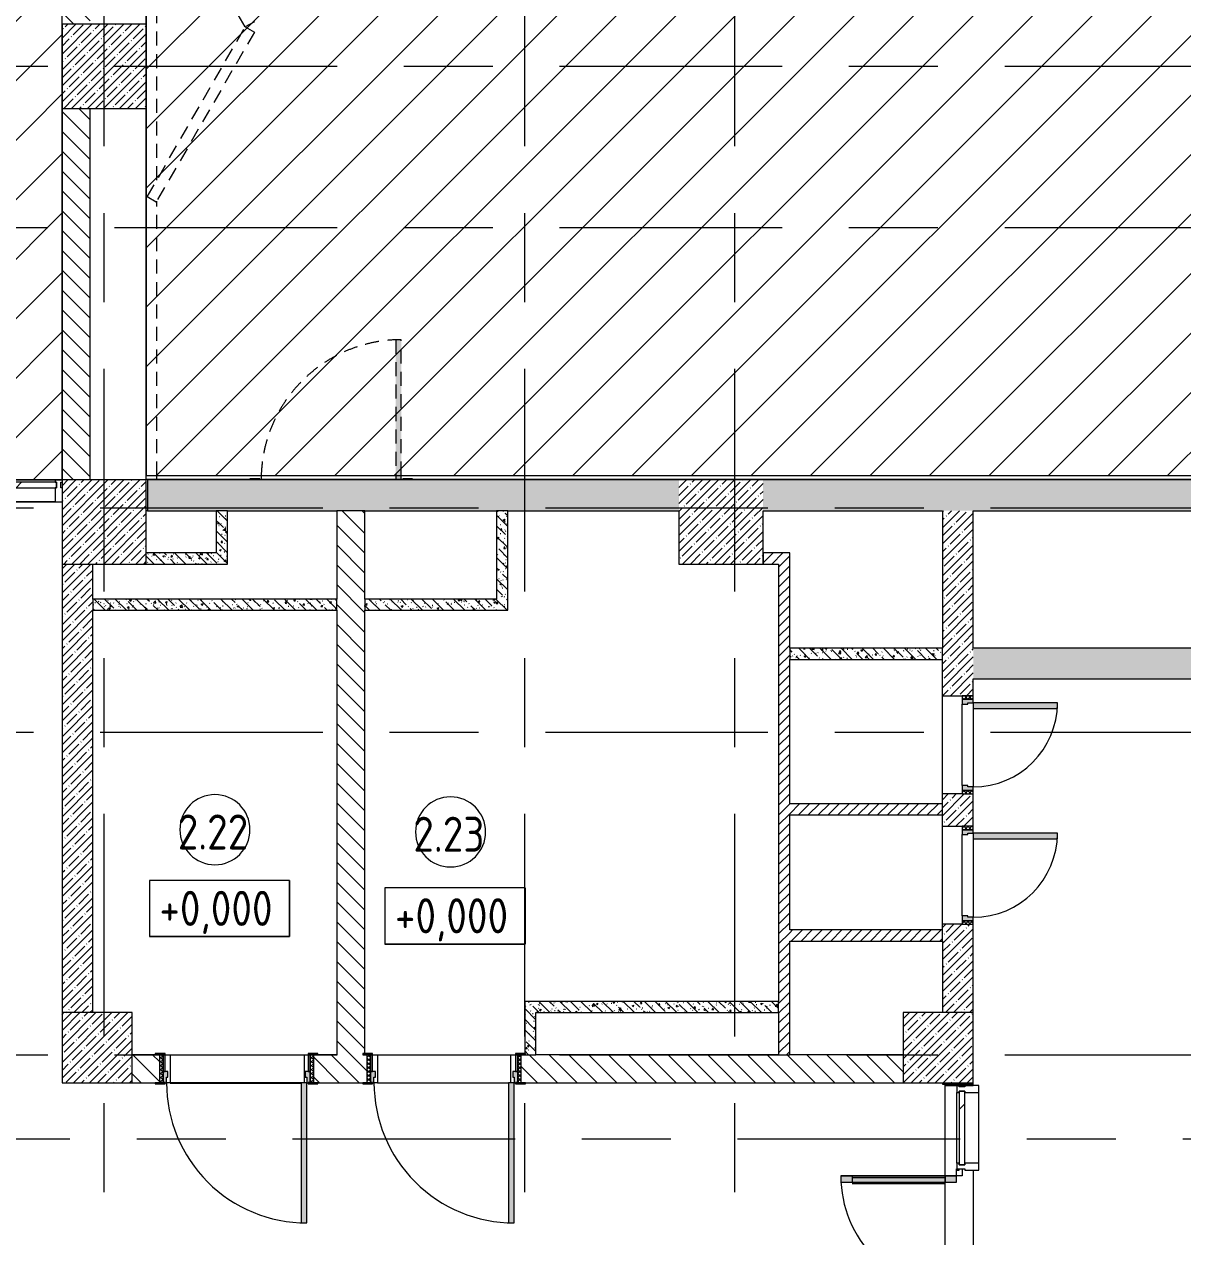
# Model space of a CAD drawing. Header units: millimetres. Extents: x -3129 to 197107, y -8553 to 29000.
# Drawn here: x 13440 to 21704, y 9802 to 18450 of the extents above; entities that cross this region are included whole.
import ezdxf

# ---------------------------------------------------------------- set-up
doc = ezdxf.new("R2010")
doc.units = ezdxf.units.MM
doc.linetypes.add('200_ШТРИХ__ш1_п0_6_', pattern=[160, 100, -60])
doc.linetypes.add('Осевая', pattern=[3175, 635, -476.25, 1587.5, -476.25])
for name, color, linetype, lineweight in [('A-AREA-IDEN', 7, 'Continuous', 9), ('A-DETL', 7, 'Continuous', 9), ('A-DETL-MBND-1', 7, '200_ШТРИХ__ш1_п0_6_', 9), ('A-GLAZ-CURT', 7, 'Continuous', 9), ('A-GLAZ-CWMG', 7, 'Continuous', 9), ('A-WALL-1', 7, 'Continuous', 13), ('G-ANNO-DIMS', 7, 'Continuous', 9), ('I-WALL', 7, 'Continuous', 9), ('S-COLS', 7, 'Continuous', 9), ('Оси-2', 7, 'Осевая', 9)]:
    doc.layers.add(name, color=color, linetype=linetype, lineweight=lineweight)
for name, color, linetype, lineweight, true_color in [('A-DETL-GENF-1', 7, 'Continuous', 9, 0xaaaaaa), ('A-DETL-GENF-2', 7, 'Continuous', 9, 0xe2e2e2), ('A-DETL-GENF-3', 7, 'Continuous', 9, 0xc0c0c0), ('A-DOOR-1', 7, 'Continuous', 9, 0xaaaaaa), ('A-DOOR-2', 7, 'Continuous', 9, 0xe2e2e2), ('A-DOOR-FRAM-1', 7, 'Continuous', 9, 0xe2e2e2), ('A-DOOR-FRAM-2', 7, 'Continuous', 9, 0xaaaaaa), ('A-FLOR-1', 7, 'Continuous', 9, 0xaaaaaa), ('I-WALL-1', 7, 'Continuous', 9, 0x787878)]:
    doc.layers.add(name, color=color, linetype=linetype, lineweight=lineweight, true_color=true_color)
doc.styles.add('GOST Common', font='GOST_Common.ttf', dxfattribs={"width": 0.9, "height": 250})
pattern_1 = [(135, (0, 0), (-70.71068, -70.71068), [])]
pattern_2 = [(45, (0, 0), (-57.02463, 57.02463), []), (45, (57.025, 0), (-57.02463, 57.02463), [100.806, -20.161, 3.353, -16.808])]
pattern_3 = [(45, (0, 0), (-35.35534, 35.35534), [])]
pattern_4 = [(135, (0, 0), (-75.43415, -75.43415), [106.68, -17.78, 3.556, -17.78]), (135, (0, 75.39), (-75.43415, -75.43415), []), (50, (0, 0), (127.5292, -11.15758), [13.335, -146.685]), (355, (0, 0), (-24.66966, 133.74), [10.668, -117.348]), (100.451, (10.63, -0.93), (102.85973, 122.5818), [11.333, -124.663]), (46.184, (0, 35.56), (189.7552, -29.4304), [20.002, -220.027]), (96.636, (15.81, 33.1), (166.1822, 173.1996), [17, -186.995]), (351.184, (0, 35.56), (166.184, 173.1976), [16.002, -176.022]), (21, (17.78, 26.67), (106.13027, -71.58603), [13.335, -146.685]), (326, (17.78, 26.67), (43.2619, 128.93175), [10.668, -117.348]), (71.451, (26.62, 20.7), (149.392, 57.34505), [11.333, -124.663]), (37.5, (0, 0), (2.16223, 59.18836), [3.353, -112.573, 3.353, -115.773, -117.792]), (37.5, (0, 0), (2.16223, 59.18836), [-235.052, 3.353, -114.44]), (7.5, (0, 0), (46.77386, 70.12615), [3.353, -64.567, 3.353, -109.906, -44.894]), (7.5, (0, 0), (46.77386, 70.12615), [-181.178, 3.353, -41.542]), (327.5, (-39.65, 0), (94.91367, -4.01009), [3.353, -41.097, 3.353, -135.331, -184.023]), (327.5, (-39.65, 0), (94.91367, -4.01009), [-183.134, 3.353, -180.67]), (317.5, (-57.43, 0), (103.69057, 17.79882), [3.353, -54.432, 3.353, -88.748, -130.683]), (317.5, (-57.43, 0), (103.69057, 17.79882), [-149.885, 3.353, -127.33])]
pattern_5 = [(45, (0, 0), (-212.132, 212.132), [])]

# ---------------------------------------------------------------- blocks, each defined once
blk = doc.blocks.new('BSC_Колонна _Прямоугольная - 600х600-V3-План монтажа стен и перегородок 2 этажа  в осях 1-12')
at = {"layer": 'S-COLS'}
h = blk.add_hatch(dxfattribs=at)
h.set_pattern_fill('FP_5', color=256, style=0, pattern_type=2)
h.set_pattern_definition([(45, (-14010, -14900), (-57.02463, 57.02463), []), (45, (-13952.975, -14900), (-57.02463, 57.02463), [100.806, -20.161, 3.353, -16.808])])
h.paths.add_polyline_path([(-300, -300), (300, -300), (300, 300), (-300, 300), (-300, -62.9)])
for p, q in [((-300, 300), (-300, -300)), ((300, 300), (-299.7, 300)), ((300, -300), (300, 300)), ((-300, -300), (300, -300))]:
    blk.add_line(p, q, dxfattribs=at)
blk = doc.blocks.new('BSC_Колонна _Прямоугольная - 600х600-23295697-План монтажа стен и перегородок 2 этажа  в осях 1-12')
at = {"layer": 'S-COLS'}
h = blk.add_hatch(dxfattribs=at)
h.set_pattern_fill('FP_6', color=256, style=0, pattern_type=2)
h.set_pattern_definition([(45, (-14010, -18150), (-57.02463, 57.02463), []), (45, (-13952.975, -18150), (-57.02463, 57.02463), [100.806, -20.161, 3.353, -16.808])])
h.paths.add_polyline_path([(-299.7, -300), (300, -300), (300, 300), (-300, 300), (-300, -300)])
for p, q in [((-300, 300), (-300, -300)), ((300, 300), (-299.7, 300)), ((300, -300), (300, 300)), ((-299.7, -300), (300, -300))]:
    blk.add_line(p, q, dxfattribs=at)
blk = doc.blocks.new('110_Дверь_СКБ_1Ст_Внутренняя1 - Д-4 1100x2100h_су мгн-32375332-План монтажа стен и перегородок 2 этажа  в осях 1-12')
at = {"layer": 'A-DOOR-1'}
h = blk.add_hatch(dxfattribs=at)
h.set_pattern_fill('FP_13', color=256, style=0, pattern_type=2)
h.set_pattern_definition([(135, (1751.41, 164.685), (-14.14214, -14.14214), []), (225, (1751.41, 164.685), (14.14214, -14.14214), [])])
h.paths.add_polyline_path([(562.5, 100), (537.5, 100), (537.5, -100), (562.5, -100)])
at = {"layer": 'A-DOOR-2'}
h = blk.add_hatch(color=256, dxfattribs=at)
h.paths.add_polyline_path([(-512.5, 100), (-512.5, 20), (-477.5, 20), (-477.5, 60), (-487.5, 60), (-487.5, 100)])
h.paths.add_polyline_path([(512.5, 100), (512.5, 60), (502.5, 60), (502.5, 20), (537.5, 20), (537.5, 100)])
at = {"layer": 'A-DOOR-FRAM-1'}
for points in [[(-487.5, 1100), (-487.5, 100), (-447.5, 100), (-447.5, 1100)], [(-567.5, 108), (-567.5, 100), (-497.5, 100), (-497.5, 108)], [(-512.5, 100), (-512.5, 99), (-497.5, 100)], [(592.5, 108), (522.5, 108), (522.5, 100), (592.5, 100)], [(522.5, 100), (522.5, 99), (537.5, 100)], [(-497.5, 20), (-512.5, 20), (-512.5, -100), (-497.5, -100)], [(537.5, 20), (522.5, 20), (522.5, -100), (537.5, -100)], [(-567.5, -100), (-567.5, -108), (-497.5, -108), (-497.5, -100)], [(592.5, -100), (522.5, -100), (522.5, -108), (592.5, -108)]]:
    blk.add_hatch(color=256, dxfattribs=at).paths.add_polyline_path(points)
at = {"layer": 'A-DOOR-FRAM-2'}
h = blk.add_hatch(dxfattribs=at)
h.set_pattern_fill('FP_14', color=256, style=0, pattern_type=2)
h.set_pattern_definition([(45, (-371.384, 164.685), (-14.1421, 14.1421), []), (135, (-371.384, 164.685), (-14.1421, -14.1421), [])])
h.paths.add_polyline_path([(-512.5, 100), (-537.5, 100), (-537.5, -100), (-512.5, -100)])
at = {"layer": 'A-DOOR-1'}
for p, q in [((-487.5, 1100), (-487.5, 100)), ((-447.5, 1100), (-487.5, 1100)), ((-447.5, 100), (-447.5, 1100)), ((-487.5, 100), (-447.5, 100))]:
    blk.add_line(p, q, dxfattribs=at)
blk.add_arc((-487.5, 100), 1000, 360, 90, dxfattribs=at)
at = {"layer": 'A-DOOR-FRAM-2'}
for p, q in [((-497.5, 108), (-567.5, 108)), ((-567.5, 108), (-567.5, 100)), ((-567.5, 100), (-497.5, 100)), ((-512.5, 100), (-537.5, 100)), ((-537.5, 100), (-537.5, -100)), ((-487.5, 100), (-512.5, 100)), ((-512.5, 100), (-512.5, 20)), ((-512.5, -100), (-512.5, 100)), ((-497.5, 100), (-512.5, 100)), ((-512.5, 100), (-512.5, 99)), ((-512.5, 99), (-497.5, 99)), ((-497.5, 100), (-497.5, 108)), ((-497.5, 99), (-497.5, 100)), ((-487.5, 60), (-487.5, 100)), ((512.5, 100), (512.5, 60)), ((537.5, 100), (512.5, 100)), ((592.5, 108), (522.5, 108)), ((522.5, 108), (522.5, 100)), ((537.5, 100), (522.5, 100)), ((522.5, 100), (522.5, 99)), ((522.5, 100), (592.5, 100)), ((522.5, 99), (537.5, 99)), ((537.5, 20), (537.5, 100)), ((562.5, 100), (537.5, 100)), ((537.5, 100), (537.5, -100)), ((537.5, 99), (537.5, 100)), ((562.5, -100), (562.5, 100)), ((592.5, 100), (592.5, 108)), ((-512.5, 20), (-477.5, 20)), ((-497.5, 20), (-512.5, 20)), ((-512.5, 20), (-512.5, -100)), ((-497.5, -100), (-497.5, 20)), ((-477.5, 60), (-487.5, 60)), ((-477.5, 20), (-477.5, 60)), ((512.5, 60), (502.5, 60)), ((502.5, 60), (502.5, 20)), ((502.5, 20), (537.5, 20)), ((537.5, 20), (522.5, 20)), ((522.5, 20), (522.5, -100)), ((537.5, -100), (537.5, 20)), ((-497.5, -100), (-567.5, -100)), ((-567.5, -100), (-567.5, -108)), ((-567.5, -108), (-497.5, -108)), ((-537.5, -100), (-512.5, -100)), ((-512.5, -100), (-497.5, -100)), ((-497.5, -108), (-497.5, -100)), ((522.5, -100), (537.5, -100)), ((592.5, -100), (522.5, -100)), ((522.5, -100), (522.5, -108)), ((522.5, -108), (592.5, -108)), ((537.5, -100), (562.5, -100)), ((592.5, -108), (592.5, -100))]:
    blk.add_line(p, q, dxfattribs=at)
blk = doc.blocks.new('110_Дверь_СКБ_1Ст_Внутренняя1 - Д-13 1100x2100h_кладовая-33288301-План монтажа стен и перегородок 2 этажа  в осях 1-12')
at = {"layer": 'A-DETL-MBND-1'}
for points in [[(472.5, 113.4), (512.5, 113.4), (512.5, 1110), (472.5, 1110), (472.5, 141)], [(-567.5, 113.4), (-497.5, 113.4), (-497.5, 118), (-567.5, 118)], [(592.5, 113.4), (592.5, 118), (522.5, 118), (522.5, 113.4)]]:
    blk.add_hatch(color=256, dxfattribs=at).paths.add_polyline_path(points)
for p, q in [((512.5, 1110), (472.5, 1110)), ((472.5, 1110), (472.5, 141)), ((512.5, 141), (512.5, 1110)), ((-497.5, 118), (-567.5, 118)), ((-567.5, 118), (-567.5, 113.4)), ((-497.5, 113.4), (-497.5, 118)), ((472.5, 141), (472.5, 113.4)), ((512.5, 113.4), (512.5, 141)), ((592.5, 118), (522.5, 118)), ((522.5, 118), (522.5, 113.4)), ((592.5, 113.4), (592.5, 118))]:
    blk.add_line(p, q, dxfattribs=at)
for start, end in [(90, 178.21874), (178.21874, 179.80382)]:
    blk.add_arc((512.5, 110), 1000, start, end, dxfattribs=at)
blk = doc.blocks.new('DOR__перегородка__Прямоугольная - ТП-2_ Вн_ДПГ_9480х4200h_2-23998078-План монтажа стен и перегородок 2 этажа  в осях 1-12')
at = {"layer": 'A-DETL-MBND-1'}
for p, q in [((3.4, -75), (31, -75)), ((31, -75), (1987.4, -75)), ((1981.6, -71.7), (2019.1, -6.7)), ((3193.9, -771.8), (1981.6, -71.7)), ((2019.1, -6.7), (3231.5, -706.9)), ((2137.4, -75), (4324.5, -75)), ((3230.4, -706.9), (4442.7, -6.7)), ((3231.5, -706.9), (3193.9, -771.8)), ((3267.9, -771.8), (3230.4, -706.9))]:
    blk.add_line(p, q, dxfattribs=at)
blk = doc.blocks.new('BSC_Колонна _Прямоугольная - 500х500-V33-План монтажа стен и перегородок 2 этажа  в осях 1-12')
at = {"layer": 'S-COLS'}
h = blk.add_hatch(dxfattribs=at)
h.set_pattern_fill('FP_42', color=256, style=0, pattern_type=2)
h.set_pattern_definition([(45, (-19960, -11150), (-57.02463, 57.02463), []), (45, (-19902.975, -11150), (-57.02463, 57.02463), [100.806, -20.161, 3.353, -16.808])])
h.paths.add_polyline_path([(-250, -250), (250, -250), (250, 250), (-250, 250)])
for p, q in [((250, 250), (-250, 250)), ((-250, 250), (-250, -250)), ((250, -250), (250, 250)), ((-250, -250), (250, -250))]:
    blk.add_line(p, q, dxfattribs=at)
blk = doc.blocks.new('110_Дверь_СКБ_1Ст - д-18 _п_ 700x2100h_Технический шкаф ЭОМ и СС-32102833-План монтажа стен и перегородок 2 этажа  в осях 1-12')
at = {"layer": 'A-DOOR-1'}
h = blk.add_hatch(dxfattribs=at)
h.set_pattern_fill('FP_55', color=256, style=0, pattern_type=2)
h.set_pattern_definition([(135, (1951.41, 174.685), (-14.14214, -14.14214), []), (225, (1951.41, 174.685), (14.14214, -14.14214), [])])
h.paths.add_polyline_path([(362.5, 110), (337.5, 110), (337.5, 30), (362.5, 30)])
at = {"layer": 'A-DOOR-2'}
h = blk.add_hatch(color=256, dxfattribs=at)
h.paths.add_polyline_path([(337.5, 110), (312.5, 110), (312.5, 70), (302.5, 70), (302.5, 30), (337.5, 30)])
h.paths.add_polyline_path([(-277.5, 70), (-287.5, 70), (-287.5, 110), (-312.5, 110), (-312.5, 30), (-277.5, 30)])
at = {"layer": 'A-DOOR-FRAM-1'}
blk.add_hatch(color=256, dxfattribs=at).paths.add_polyline_path([(-247.5, 710), (-287.5, 710), (-287.5, 110), (-247.5, 110)])
at = {"layer": 'A-DOOR-FRAM-2'}
h = blk.add_hatch(dxfattribs=at)
h.set_pattern_fill('FP_56', color=256, style=0, pattern_type=2)
h.set_pattern_definition([(45, (-171.384, 174.685), (-14.1421, 14.1421), []), (135, (-171.384, 174.685), (-14.1421, -14.1421), [])])
h.paths.add_polyline_path([(-312.5, 110), (-337.5, 110), (-337.5, 30), (-312.5, 30)])
at = {"layer": 'A-DOOR-1'}
for p, q in [((-287.5, 710), (-287.5, 110)), ((-247.5, 710), (-287.5, 710)), ((-247.5, 110), (-247.5, 710)), ((-287.5, 110), (-247.5, 110))]:
    blk.add_line(p, q, dxfattribs=at)
blk.add_arc((-287.5, 110), 600, 360, 90, dxfattribs=at)
at = {"layer": 'A-DOOR-FRAM-2'}
for p, q in [((-312.5, 110), (-337.5, 110)), ((-337.5, 110), (-337.5, 30)), ((-287.5, 110), (-312.5, 110)), ((-312.5, 110), (-312.5, 30)), ((-312.5, 30), (-312.5, 110)), ((-287.5, 70), (-287.5, 110)), ((-247.5, 110), (312.5, 110)), ((312.5, 110), (312.5, 70)), ((337.5, 110), (312.5, 110)), ((337.5, 30), (337.5, 110)), ((362.5, 110), (337.5, 110)), ((337.5, 110), (337.5, 30)), ((362.5, 30), (362.5, 110)), ((-337.5, 30), (-312.5, 30)), ((-312.5, 30), (-277.5, 30)), ((-277.5, 70), (-287.5, 70)), ((-277.5, 30), (-277.5, 70)), ((302.5, 30), (-277.5, 30)), ((312.5, 70), (302.5, 70)), ((302.5, 70), (302.5, 30)), ((302.5, 30), (337.5, 30)), ((337.5, 30), (362.5, 30))]:
    blk.add_line(p, q, dxfattribs=at)
blk = doc.blocks.new('BSC_Колонна _Прямоугольная - 500х500-V43-План монтажа стен и перегородок 2 этажа  в осях 1-12')
at = {"layer": 'S-COLS'}
h = blk.add_hatch(dxfattribs=at)
h.set_pattern_fill('FP_57', color=256, style=0, pattern_type=2)
h.set_pattern_definition([(45, (-13960, -11150), (-57.02463, 57.02463), []), (45, (-13902.975, -11150), (-57.02463, 57.02463), [100.806, -20.161, 3.353, -16.808])])
h.paths.add_polyline_path([(-250, -250), (250, -250), (250, 250), (-250, 250)])
for p, q in [((250, 250), (-250, 250)), ((-250, 250), (-250, -250)), ((250, -250), (250, 250)), ((-250, -250), (250, -250))]:
    blk.add_line(p, q, dxfattribs=at)
blk = doc.blocks.new('Прямоугольный импост - Импост структурный с накладкой - 160мм-23997896-План монтажа стен и перегородок 2 этажа  в осях 1-12')
at = {"layer": 'A-GLAZ-CWMG'}
for p, q in [((-50, 40), (-50, 140)), ((-50, 140), (-0.3, 140)), ((-40, 40), (-50, 40)), ((-50, -17), (-50, 0)), ((-50, 0), (-40, 0)), ((-40, 0), (-40, 40)), ((-10, 40), (-10, 0)), ((-0.3, 40), (-10, 40)), ((-10, 0), (-0.3, 0)), ((-0.3, -17), (-50, -17))]:
    blk.add_line(p, q, dxfattribs=at)
blk = doc.blocks.new('Системная панель - Стекло - 40мм-23997898-План монтажа стен и перегородок 2 этажа  в осях 1-12')
at = {"layer": 'A-GLAZ-CURT'}
h = blk.add_hatch(dxfattribs=at)
h.set_pattern_fill('FP_80', color=256, style=0, pattern_type=2)
h.set_pattern_definition([(45, (-13350.13, -15083), (-282.843, 282.843), [200, -600]), (45, (-13550.13, -15183), (-282.843, 282.843), [600, -200]), (45, (-13150.13, -15283), (-282.843, 282.843), [200, -600])])
h.paths.add_polyline_path([(420.1, -40), (420.1, 0), (-420.1, 0), (-420.1, -40), (149.6, -40)])
for p, q in [((420.1, 0), (-420.1, 0)), ((-420.1, 0), (-420.1, -40)), ((-420.1, -40), (420.1, -40)), ((420.1, -40), (420.1, 0))]:
    blk.add_line(p, q, dxfattribs=at)
blk = doc.blocks.new('Прямоугольный импост - Импост структурный с накладкой - 160мм-23771920-План монтажа стен и перегородок 2 этажа  в осях 1-12')
at = {"layer": 'A-GLAZ-CWMG'}
for p, q in [((13660.3, 15200), (12840, 15200)), ((13660.3, 15043), (12840, 15043))]:
    blk.add_line(p, q, dxfattribs=at)
blk = doc.blocks.new('Системная панель - Стекло - 40мм-32387041-План монтажа стен и перегородок 2 этажа  в осях 1-12')
at = {"layer": 'A-GLAZ-CURT'}
h = blk.add_hatch(dxfattribs=at)
h.set_pattern_fill('FP_89', color=256, style=0, pattern_type=2)
h.set_pattern_definition([(135, (10477.72, -20210), (-282.843, -282.843), [200, -600]), (135, (10577.72, -20410), (-282.843, -282.843), [600, -200]), (135, (10677.72, -20010), (-282.843, -282.843), [200, -600])])
h.paths.add_polyline_path([(262.3, 40), (-262.3, 40), (-262.3, 0), (262.3, 0)])
for p, q in [((262.3, 40), (-262.3, 40)), ((-262.3, 40), (-262.3, 0)), ((-262.3, 0), (262.3, 0)), ((262.3, 0), (262.3, 40))]:
    blk.add_line(p, q, dxfattribs=at)
blk = doc.blocks.new('Прямоугольный импост - Импост структурный с накладкой - 160мм Темный-30755591-План монтажа стен и перегородок 2 этажа  в осях 1-12')
at = {"layer": 'A-GLAZ-CWMG'}
for p, q in [((-25, 0), (-25, 17)), ((-25, 17), (25, 17)), ((-15, 0), (-25, 0)), ((-15, -40), (-15, 0)), ((25, 0), (15, 0)), ((15, 0), (15, -40)), ((25, 17), (25, 0)), ((-25, -140), (-25, -40)), ((-25, -40), (-15, -40)), ((15, -40), (25, -40)), ((25, -40), (25, -140)), ((25, -140), (-25, -140))]:
    blk.add_line(p, q, dxfattribs=at)
blk = doc.blocks.new('Прямоугольный импост - Импост структурный с накладкой - 160мм Темный-30755595-План монтажа стен и перегородок 2 этажа  в осях 1-12')
at = {"layer": 'A-GLAZ-CWMG'}
for p, q in [((0, 17), (-50, 17)), ((-50, 17), (-50, 0)), ((-50, 0), (-40, 0)), ((-40, 0), (-40, -40)), ((-10, -40), (-10, 0)), ((-10, 0), (0, 0)), ((0, 0), (0, 17)), ((-40, -40), (-50, -40)), ((-50, -40), (-50, -140)), ((0, -40), (-10, -40)), ((0, -140), (0, -40)), ((-50, -140), (0, -140))]:
    blk.add_line(p, q, dxfattribs=at)
blk = doc.blocks.new('Дверь_Витражная_остекление_ - ВВ-16 остекление-32390142-План монтажа стен и перегородок 2 этажа  в осях 1-12')
at = {"layer": 'A-DETL-GENF-2'}
for points in [[(-787.5, -56), (-787.5, -20), (-832.5, -20), (-832.5, -845), (-787.5, -845), (-787.5, -78.1)], [(882.5, -78.1), (882.5, -20), (837.5, -20), (837.5, -860), (882.5, -860)]]:
    blk.add_hatch(color=256, dxfattribs=at).paths.add_polyline_path(points)
at = {"layer": 'A-DETL-GENF-1'}
for p, q in [((-787.5, -20), (-832.5, -20)), ((-832.5, -845), (-832.5, -20)), ((-787.5, -20), (-832.5, -20)), ((-832.5, -20), (-832.5, -845)), ((-787.5, -845), (-787.5, -20)), ((-787.5, -845), (-787.5, -20)), ((837.5, -860), (837.5, -20)), ((837.5, -20), (837.5, -860)), ((882.5, -860), (882.5, -20)), ((882.5, -860), (882.5, -20)), ((-832.5, -100), (-787.5, -100)), ((-822.5, -765), (-822.5, -100)), ((-778.5, -765), (-778.5, -100)), ((828.5, -780), (828.5, -100)), ((882.5, -100), (837.5, -100)), ((872.5, -780), (872.5, -100)), ((-832.5, -765), (-787.5, -765)), ((-832.5, -845), (-787.5, -845)), ((-832.5, -845), (-787.5, -845)), ((882.5, -780), (837.5, -780)), ((882.5, -860), (837.5, -860)), ((837.5, -860), (882.5, -860))]:
    blk.add_line(p, q, dxfattribs=at)
at = {"layer": 'A-DOOR-1'}
for p, q in [((-882.5, 20), (-832.5, 20)), ((-882.5, -20), (-882.5, 20)), ((-832.5, 20), (-832.5, -20)), ((832.5, 20), (882.5, 20)), ((832.5, -20), (832.5, 20)), ((882.5, 20), (882.5, -20)), ((-832.5, -20), (-882.5, -20)), ((-832.5, -845), (-832.5, -20)), ((832.5, -860), (832.5, -20)), ((882.5, -20), (832.5, -20))]:
    blk.add_line(p, q, dxfattribs=at)
for centre, radius, start, end in [((-832.5, -20), 825, 270, 0), ((832.5, -20), 840, 180, 270)]:
    blk.add_arc(centre, radius, start, end, dxfattribs=at)
blk = doc.blocks.new('Прямоугольный импост - Импост структурный с накладкой - 160мм Темный-32387142-План монтажа стен и перегородок 2 этажа  в осях 1-12')
at = {"layer": 'A-GLAZ-CWMG'}
for p, q in [((20093, 10325.4), (20093, 10830)), ((20250, 10325.4), (20250, 10830))]:
    blk.add_line(p, q, dxfattribs=at)
blk = doc.blocks.new('Марка_Помещения - Номер-25198446-План монтажа стен и перегородок 2 этажа  в осях 1-12')
at = {"layer": 'A-AREA-IDEN'}
for start, end in [(360, 180), (180, 360)]:
    blk.add_arc((0, 0), 2.5, start, end, dxfattribs=at)
blk = doc.blocks.new('Высотные отметки - 10х4_h_-17668695-План монтажа стен и перегородок 2 этажа  в осях 1-12')
at = {"layer": 'G-ANNO-DIMS'}
for p, q in [((-5, 4), (-5, 0)), ((5, 4), (-5, 4)), ((5, 4), (-5, 4)), ((-5, 4), (-5, 0)), ((5, 4), (5, 0)), ((5, 0), (5, 4)), ((5, 0), (-5, 0)), ((-5, 0), (5, 0))]:
    blk.add_line(p, q, dxfattribs=at)

msp = doc.modelspace()

# ---------------------------------------------------------------- hatches: boundary and pattern name
at = {"layer": 'A-DETL-GENF-3'}
h = msp.add_hatch(dxfattribs=at)
h.set_pattern_fill('FP_101', color=256, style=0, pattern_type=2)
h.set_pattern_definition(pattern_5)
h.paths.add_polyline_path([(13399.8, 15200), (13710.3, 15200), (13710.3, 27150), (4660, 27150), (4660, 26500), (4060, 26500), (4060, 25750), (9710, 25750), (9710, 20770), (6760, 20770), (6760, 15200), (12073.3, 15200)])
h = msp.add_hatch(dxfattribs=at)
h.set_pattern_fill('FP_101', color=256, style=0, pattern_type=2)
h.set_pattern_definition(pattern_5)
h.paths.add_polyline_path([(30590, 15231), (30590, 26500), (21910, 26500), (21910, 26900), (14760, 26900), (14760, 24680), (14310.3, 24680), (14310.3, 15231), (27990.5, 15231)])
at = {"layer": 'I-WALL'}
h = msp.add_hatch(dxfattribs=at)
h.set_pattern_fill('FP_11', color=256, style=0, pattern_type=2)
h.set_pattern_definition(pattern_1)
h.paths.add_polyline_path([(13710.3, 15200), (13910.3, 15200), (13910.3, 17850), (13710.3, 17850), (13710.3, 16930)])
h.paths.add_polyline_path([(13910.3, 18450), (13910.3, 21600), (13710.3, 21600), (13710.3, 18450)])
h.paths.add_polyline_path([(13910.3, 22200), (13910.3, 26300), (13710.3, 26300), (13710.3, 22200)])
h = msp.add_hatch(dxfattribs=at)
h.set_pattern_fill('FP_15', color=256, style=0, pattern_type=2)
h.set_pattern_definition(pattern_2)
h.paths.add_polyline_path([(30790, 14980), (30790, 15200), (30610, 15200), (30610, 14980), (30643.4, 14980)])
h.paths.add_polyline_path([(30010, 14980), (30010, 15200), (26410, 15200), (26410, 14980), (27990.5, 14980)])
h.paths.add_polyline_path([(25337.7, 14980), (25810, 14980), (25810, 15200), (22510, 15200), (22510, 14980), (22684.8, 14980)])
h.paths.add_polyline_path([(21910, 14980), (21910, 15200), (18710.3, 15200), (18710.3, 14980), (20210, 14980)])
h.paths.add_polyline_path([(18110.3, 14980), (18110.3, 15200), (14320, 15200), (14320, 14980), (17379.1, 14980)])
h = msp.add_hatch(dxfattribs=at)
h.set_pattern_fill('FP_11', color=256, style=0, pattern_type=2)
h.set_pattern_definition(pattern_1)
h.paths.add_polyline_path([(15670, 11100), (15855, 11100), (15855, 11108), (15870, 11108), (15870, 14980), (15670, 14980), (15670, 12744.2)])
h = msp.add_hatch(dxfattribs=at)
h.set_pattern_fill('FP_15', color=256, style=0, pattern_type=2)
h.set_pattern_definition(pattern_2)
h.paths.add_polyline_path([(20210, 10890), (20210, 10900), (19990, 10900), (19990, 10890), (20197.7, 10890)])
h.paths.add_polyline_path([(20031.9, 11400), (20210, 11400), (20210, 12030), (19990, 12030), (19990, 11400)])
h.paths.add_polyline_path([(20210, 12730), (20210, 12960), (19990, 12960), (19990, 12730), (20130, 12730)])
h.paths.add_polyline_path([(19990, 13660), (20210, 13660), (20210, 14980), (19990, 14980), (19990, 13920)])
h = msp.add_hatch(dxfattribs=at)
h.set_pattern_fill('FP_39', color=256, style=0, pattern_type=2)
h.set_pattern_definition(pattern_3)
h.paths.add_polyline_path([(18820, 14600), (18900, 14600), (18900, 14680), (18710.3, 14680), (18710.3, 14600)])
h = msp.add_hatch(dxfattribs=at)
h.set_pattern_fill('FP_15', color=256, style=0, pattern_type=2)
h.set_pattern_definition(pattern_2)
h.paths.add_polyline_path([(13930, 11400), (13930, 14600), (13710, 14600), (13710.2, 11400)])
h = msp.add_hatch(dxfattribs=at)
h.set_pattern_fill('FP_39', color=256, style=0, pattern_type=2)
h.set_pattern_definition(pattern_3)
h.paths.add_polyline_path([(18820, 11100), (18900, 11100), (18900, 14600), (18820, 14600), (18820, 11400)])
h = msp.add_hatch(dxfattribs=at)
h.set_pattern_fill('FP_15', color=256, style=0, pattern_type=2)
h.set_pattern_definition(pattern_2)
h.paths.add_polyline_path([(30643.4, 13780), (30790, 13780), (30790, 14000), (20210, 14000), (20210, 13780), (27990.5, 13780)])
h = msp.add_hatch(dxfattribs=at)
h.set_pattern_fill('FP_39', color=256, style=0, pattern_type=2)
h.set_pattern_definition(pattern_3)
h.paths.add_polyline_path([(19990, 12810), (19990, 12890), (18900, 12890), (18900, 12810)])
h = msp.add_hatch(dxfattribs=at)
h.set_pattern_fill('FP_39', color=256, style=0, pattern_type=2)
h.set_pattern_definition(pattern_3)
h.paths.add_polyline_path([(19990, 11910), (19990, 11990), (18900, 11990), (18900, 11910)])
h = msp.add_hatch(dxfattribs=at)
h.set_pattern_fill('FP_11', color=256, style=0, pattern_type=2)
h.set_pattern_definition(pattern_1)
h.paths.add_polyline_path([(19710, 10900), (19710, 11100), (16985, 11100), (16985, 10900), (17379.1, 10900)])
h.paths.add_polyline_path([(14405, 10900), (14405, 11100), (14210, 11100), (14210, 10900), (14375, 10900)])
h.paths.add_polyline_path([(15885, 10900), (15885, 11100), (15505, 11100), (15505, 10900), (15855, 10900)])
h = msp.add_hatch(dxfattribs=at)
h.set_pattern_fill('FP_11', color=256, style=0, pattern_type=2)
h.set_pattern_definition(pattern_1)
h.paths.add_polyline_path([(20010, 7900), (20210, 7900), (20210, 7920), (20010, 7920)])
h.paths.add_polyline_path([(20197.7, 10880), (20210, 10880), (20210, 10900), (20010, 10900), (20010, 10880), (20031.9, 10880)])
at = {"layer": 'I-WALL-1'}
h = msp.add_hatch(dxfattribs=at)
h.set_pattern_fill('FP_40', color=256, style=0, pattern_type=2)
h.set_pattern_definition(pattern_4)
h.paths.add_polyline_path([(14890, 14680), (14890, 14980), (14810, 14980), (14810, 14680)])
h = msp.add_hatch(dxfattribs=at)
h.set_pattern_fill('FP_40', color=256, style=0, pattern_type=2)
h.set_pattern_definition(pattern_4)
h.paths.add_polyline_path([(16890, 14350), (16890, 14980), (16810, 14980), (16810, 14350)])
h = msp.add_hatch(dxfattribs=at)
h.set_pattern_fill('FP_40', color=256, style=0, pattern_type=2)
h.set_pattern_definition(pattern_4)
h.paths.add_polyline_path([(14726.2, 14600), (14890, 14600), (14890, 14680), (14310, 14680), (14310, 14600)])
h = msp.add_hatch(dxfattribs=at)
h.set_pattern_fill('FP_40', color=256, style=0, pattern_type=2)
h.set_pattern_definition(pattern_4)
h.paths.add_polyline_path([(15670, 14270), (15670, 14350), (13930, 14350), (13930, 14270), (14726.2, 14270)])
h = msp.add_hatch(dxfattribs=at)
h.set_pattern_fill('FP_40', color=256, style=0, pattern_type=2)
h.set_pattern_definition(pattern_4)
h.paths.add_polyline_path([(16890, 14270), (16890, 14350), (15870, 14350), (15870, 14270), (16052.6, 14270)])
h = msp.add_hatch(dxfattribs=at)
h.set_pattern_fill('FP_40', color=256, style=0, pattern_type=2)
h.set_pattern_definition(pattern_4)
h.paths.add_polyline_path([(19990, 13920), (19990, 14000), (18900, 14000), (18900, 13920)])
h = msp.add_hatch(dxfattribs=at)
h.set_pattern_fill('FP_40', color=256, style=0, pattern_type=2)
h.set_pattern_definition(pattern_4)
h.paths.add_polyline_path([(17090, 11100), (17090, 11480), (17010, 11480), (17010, 11108), (17015, 11108), (17015, 11100)])
h = msp.add_hatch(dxfattribs=at)
h.set_pattern_fill('FP_40', color=256, style=0, pattern_type=2)
h.set_pattern_definition(pattern_4)
h.paths.add_polyline_path([(18820, 11400), (18820, 11480), (17090, 11480), (17090, 11400), (17379.1, 11400)])
at = {"layer": 'S-COLS'}
h = msp.add_hatch(dxfattribs=at)
h.set_pattern_fill('FP_15', color=256, style=0, pattern_type=2)
h.set_pattern_definition(pattern_2)
h.paths.add_polyline_path([(18110.3, 14600), (18710.3, 14600), (18710.3, 15200), (18110.3, 15200), (18110.3, 14837.1)])

# ---------------------------------------------------------------- linework, layer by layer
at = {"layer": 'A-DETL'}
for p, q in [((13710.3, 15200), (13710.3, 27150)), ((14310.3, 24680), (14310.3, 15231)), ((14310.3, 15231), (30590, 15231)), ((6760, 15200), (13710.3, 15200))]:
    msp.add_line(p, q, dxfattribs=at)
at = {"layer": 'A-FLOR-1'}
for p, q in [((14310.3, 15200), (14310.3, 24680)), ((30610, 15203.4), (14310, 15203.4)), ((13710, 15040), (6770, 15040)), ((14320, 14980), (14310, 14980)), ((14445, 11100), (14480, 11100)), ((14480, 11100), (14480, 10897.8)), ((15440, 10900), (15440, 11100)), ((15440, 11100), (15465, 11100)), ((15925, 11100), (15960, 11100)), ((15960, 11100), (15960, 10900)), ((16910, 10900), (16910, 11100)), ((16910, 11100), (16945, 11100)), ((14480, 10897.8), (15415, 10897.8)), ((15960, 10900), (16895, 10900))]:
    msp.add_line(p, q, dxfattribs=at)
at = {"layer": 'A-WALL-1'}
for p, q in [((14890, 14980), (14810, 14980)), ((15870, 14980), (15670, 14980)), ((16890, 14980), (16810, 14980)), ((13930, 14350), (13930, 14270)), ((15670, 14270), (15670, 14350)), ((15870, 14350), (15870, 14270)), ((18900, 14000), (18900, 13920)), ((19990, 13920), (19990, 14000)), ((19990, 12810), (19990, 12890)), ((19990, 11910), (19990, 11990)), ((18820, 11400), (18820, 11480)), ((17015, 11100), (17090, 11100)), ((18820, 11100), (18900, 11100)), ((20210, 10890), (20210, 10900))]:
    msp.add_line(p, q, dxfattribs=at)
at = {"layer": 'I-WALL'}
for p, q in [((13710.3, 17850), (13710.3, 15200)), ((13910.3, 15200), (13910.3, 17850)), ((18110.3, 15200), (14320, 15200)), ((14320, 15200), (14320, 14980)), ((21910, 15200), (18710.3, 15200)), ((14320, 14980), (14810, 14980)), ((14810, 14980), (14810, 14680)), ((14890, 14980), (15670, 14980)), ((14890, 14600), (14890, 14980)), ((15670, 14980), (15670, 14350)), ((15870, 14350), (15870, 14980)), ((15870, 14980), (16810, 14980)), ((16810, 14980), (16810, 14350)), ((16890, 14980), (18110.3, 14980)), ((16890, 14270), (16890, 14980)), ((18710.3, 14980), (19990, 14980)), ((19990, 14980), (19990, 14000)), ((20210, 14980), (21910, 14980)), ((20210, 14000), (20210, 14980)), ((14810, 14680), (14310, 14680)), ((18900, 14680), (18710.3, 14680)), ((18710.3, 14680), (18710.3, 14600)), ((18900, 14000), (18900, 14680)), ((13710, 14600), (13710, 11400)), ((13930, 14350), (13930, 14600)), ((14310, 14600), (14890, 14600)), ((18710.3, 14600), (18820, 14600)), ((18820, 14600), (18820, 11480)), ((15670, 14350), (13930, 14350)), ((13930, 11400), (13930, 14270)), ((13930, 14270), (15670, 14270)), ((15670, 14270), (15670, 11100)), ((16810, 14350), (15870, 14350)), ((15870, 11108), (15870, 14270)), ((15870, 14270), (16890, 14270)), ((19990, 14000), (18900, 14000)), ((30790, 14000), (20210, 14000)), ((18900, 12890), (18900, 13920)), ((18900, 13920), (19990, 13920)), ((19990, 12890), (19990, 13920)), ((20210, 13660), (20210, 13780)), ((20210, 13780), (31300, 13780)), ((19990, 13660), (20130, 13660)), ((19990, 12890), (18900, 12890)), ((20130, 12960), (19990, 12960)), ((20210, 12730), (20210, 12960)), ((18900, 11990), (18900, 12810)), ((18900, 12810), (19990, 12810)), ((19990, 11990), (19990, 12810)), ((19990, 12730), (20130, 12730)), ((20130, 12030), (19990, 12030)), ((20210, 11400), (20210, 12030)), ((19990, 11990), (18900, 11990)), ((18900, 11100), (18900, 11910)), ((18900, 11910), (19990, 11910)), ((19990, 11910), (19990, 11400)), ((17010, 11480), (17010, 11108)), ((18820, 11480), (17010, 11480)), ((17090, 11100), (17090, 11400)), ((17090, 11400), (18820, 11400)), ((18820, 11400), (18820, 11100)), ((14375, 11100), (14210, 11100)), ((14445, 11100), (15465, 11100)), ((15670, 11100), (15535, 11100)), ((15960, 11100), (16910, 11100)), ((18820, 11100), (17090, 11100)), ((19710, 11100), (18900, 11100)), ((14210, 10900), (14375, 10900)), ((15415, 10900), (14455, 10900)), ((15535, 10900), (15855, 10900)), ((15960, 10900), (15935, 10900)), ((17015, 10900), (19710, 10900)), ((19990, 10900), (19990, 10890)), ((20010, 7900), (20010, 10900)), ((19990, 10890), (20210, 10890)), ((20010, 10880), (20210, 10880)), ((20210, 10880), (20210, 10890)), ((20210, 10275.4), (20210, 8530.4))]:
    msp.add_line(p, q, dxfattribs=at)
at = {"layer": 'S-COLS'}
for p, q in [((18710.3, 15200), (18110.3, 15200)), ((18110.3, 14980), (18110.3, 14600)), ((18710.3, 14600), (18710.3, 14980)), ((18110.3, 14600), (18710.3, 14600))]:
    msp.add_line(p, q, dxfattribs=at)
at = {"layer": 'Оси-2'}
for p, q in [((14010, 593.7), (14010, 24898.1)), ((17010, 593.7), (17010, 24898.1)), ((18510, 593.7), (18510, 24898.1)), ((272.4, 18150), (35990, 18150)), ((272.4, 17000), (35990, 17000)), ((171.4, 15000), (35390, 15000)), ((171.4, 13400), (35390, 13400)), ((272.4, 11100), (35990, 11100)), ((1542.4, 10500), (35990, 10500))]:
    msp.add_line(p, q, dxfattribs=at)

# ---------------------------------------------------------------- block references
at = {"layer": 'A-AREA-IDEN', "xscale": 99.99999999999993, "yscale": 99.99999999999993, "zscale": 99.99999999999993}
for p in [(14800.5, 12705), (16481.2, 12689)]:
    msp.add_blockref('Марка_Помещения - Номер-25198446-План монтажа стен и перегородок 2 этажа  в осях 1-12', p, dxfattribs=at)
at = {"layer": 'A-DETL-MBND-1', "rotation": 90.00000000000044}
msp.add_blockref('DOR__перегородка__Прямоугольная - ТП-2_ Вн_ДПГ_9480х4200h_2-23998078-План монтажа стен и перегородок 2 этажа  в осях 1-12', (14310, 15200), dxfattribs=at)
at = {"layer": 'A-DETL-MBND-1'}
msp.add_blockref('110_Дверь_СКБ_1Ст_Внутренняя1 - Д-13 1100x2100h_кладовая-33288301-План монтажа стен и перегородок 2 этажа  в осях 1-12', (15617.5, 15090), dxfattribs=at)
at = {"layer": 'A-DOOR-1'}
for name, p, rotation in [('110_Дверь_СКБ_1Ст - д-18 _п_ 700x2100h_Технический шкаф ЭОМ и СС-32102833-План монтажа стен и перегородок 2 этажа  в осях 1-12', (20100, 13322.5), 269.9999999999999), ('110_Дверь_СКБ_1Ст - д-18 _п_ 700x2100h_Технический шкаф ЭОМ и СС-32102833-План монтажа стен и перегородок 2 этажа  в осях 1-12', (20100, 12392.5), 269.9999999999999), ('110_Дверь_СКБ_1Ст_Внутренняя1 - Д-4 1100x2100h_су мгн-32375332-План монтажа стен и перегородок 2 этажа  в осях 1-12', (14967.5, 11000), 180), ('110_Дверь_СКБ_1Ст_Внутренняя1 - Д-4 1100x2100h_су мгн-32375332-План монтажа стен и перегородок 2 этажа  в осях 1-12', (16447.5, 11000), 180), ('Дверь_Витражная_остекление_ - ВВ-16 остекление-32390142-План монтажа стен и перегородок 2 этажа  в осях 1-12', (20110, 9402.9), 269.9999999999998)]:
    msp.add_blockref(name, p, dxfattribs=dict(at, rotation=rotation))
at = {"layer": 'A-GLAZ-CURT'}
msp.add_blockref('Системная панель - Стекло - 40мм-23997898-План монтажа стен и перегородок 2 этажа  в осях 1-12', (13250.1, 15183), dxfattribs=at)
at = {"layer": 'A-GLAZ-CURT', "rotation": 269.9999999999997}
msp.add_blockref('Системная панель - Стекло - 40мм-32387041-План монтажа стен и перегородок 2 этажа  в осях 1-12', (20110, 10577.7), dxfattribs=at)
at = {"layer": 'A-GLAZ-CWMG'}
for name in ['Прямоугольный импост - Импост структурный с накладкой - 160мм-23771920-План монтажа стен и перегородок 2 этажа  в осях 1-12', 'Прямоугольный импост - Импост структурный с накладкой - 160мм Темный-32387142-План монтажа стен и перегородок 2 этажа  в осях 1-12']:
    msp.add_blockref(name, (0, 0), dxfattribs=at)
at = {"layer": 'A-GLAZ-CWMG', "extrusion": (0, 0, -1)}
for name, p, rotation in [('Прямоугольный импост - Импост структурный с накладкой - 160мм-23997896-План монтажа стен и перегородок 2 этажа  в осях 1-12', (-13710.3, 15183), 180), ('Прямоугольный импост - Импост структурный с накладкой - 160мм Темный-30755591-План монтажа стен и перегородок 2 этажа  в осях 1-12', (-20110, 10300.4), 270.0000000000002)]:
    msp.add_blockref(name, p, dxfattribs=dict(at, rotation=rotation))
at = {"layer": 'A-GLAZ-CWMG', "rotation": 89.99999999999977}
msp.add_blockref('Прямоугольный импост - Импост структурный с накладкой - 160мм Темный-30755595-План монтажа стен и перегородок 2 этажа  в осях 1-12', (20110, 10880), dxfattribs=at)
at = {"layer": 'G-ANNO-DIMS', "xscale": 99.99999999999993, "yscale": 99.99999999999993, "zscale": 99.99999999999993}
for p in [(14832.8, 11942.3), (16513.1, 11889.3)]:
    msp.add_blockref('Высотные отметки - 10х4_h_-17668695-План монтажа стен и перегородок 2 этажа  в осях 1-12', p, dxfattribs=at)
at = {"layer": 'S-COLS'}
for name, p in [('BSC_Колонна _Прямоугольная - 600х600-23295697-План монтажа стен и перегородок 2 этажа  в осях 1-12', (14010, 18150)), ('BSC_Колонна _Прямоугольная - 600х600-V3-План монтажа стен и перегородок 2 этажа  в осях 1-12', (14010, 14900)), ('BSC_Колонна _Прямоугольная - 500х500-V43-План монтажа стен и перегородок 2 этажа  в осях 1-12', (13960, 11150)), ('BSC_Колонна _Прямоугольная - 500х500-V33-План монтажа стен и перегородок 2 этажа  в осях 1-12', (19960, 11150))]:
    msp.add_blockref(name, p, dxfattribs=at)

# ---------------------------------------------------------------- texts
at = {"layer": 'A-AREA-IDEN', "char_height": 250, "width": 663.797, "attachment_point": 1, "style": 'GOST Common'}
for s, insert in [('2.22', (14534.8, 12813.6)), ('2.23', (16215.4, 12797.6))]:
    msp.add_mtext(s, dxfattribs=dict(at, insert=insert))
at = {"layer": 'G-ANNO-DIMS', "char_height": 250, "width": 1028.823, "attachment_point": 1, "line_spacing_factor": 1.022761, "style": 'GOST Common'}
for insert in [(14404.1, 12269), (16084.5, 12216)]:
    msp.add_mtext('+0,000', dxfattribs=dict(at, insert=insert))

doc.saveas('drawing.dxf')
